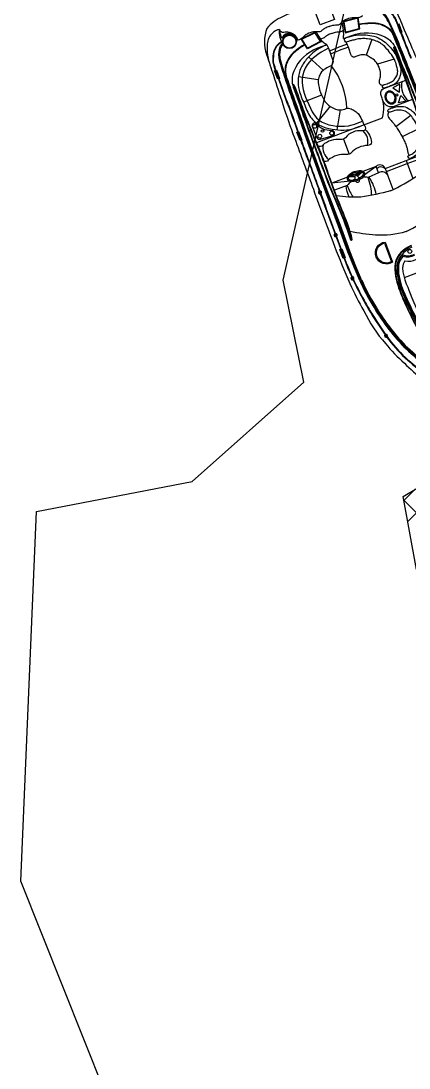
# Model space of a CAD drawing. Header units: metres. Extents: x 325786 to 333768, y 1808927 to 1815015.
# Drawn here: x 326212.3 to 326353.3, y 1811398.9 to 1811779.1 of the extents above; entities that cross this region are included whole.
import ezdxf

# ---------------------------------------------------------------- set-up
doc = ezdxf.new("R2010")
doc.units = ezdxf.units.M
doc.layers.add('HARBOUR', color=1, linetype='Continuous')

msp = doc.modelspace()

# ---------------------------------------------------------------- linework, layer by layer
at = {"color": 32, "true_color": 0xcd6928}
for p, q in [((326307.62, 1811684.94), (326330.68, 1811786.5)), ((326308.05, 1811773.31), (326307.92, 1811773.43)), ((326330.79, 1811770.69), (326327.14, 1811769.32)), ((326339.74, 1811772.36), (326337.7, 1811766.64)), ((326324.35, 1811768.27), (326327.14, 1811769.32)), ((326324.78, 1811767.15), (326327.56, 1811768.2)), ((326331.29, 1811769.6), (326327.56, 1811768.2)), ((326322.15, 1811761.21), (326316.84, 1811766.04)), ((326347.9, 1811765.27), (326341.88, 1811763.39)), ((326320.33, 1811757.75), (326313.09, 1811758.82)), ((326321.55, 1811752.16), (326314.94, 1811749.63)), ((326324.63, 1811748.1), (326319.67, 1811742.02)), ((326328.33, 1811746.81), (326327.09, 1811739.6)), ((326353.97, 1811744.72), (326348.57, 1811740.67)), ((326335.25, 1811740.72), (326319.73, 1811734.89)), ((326356.75, 1811739.91), (326350.87, 1811736.99)), ((326329.46, 1811736.12), (326331.51, 1811730.67)), ((326352.24, 1811728.4), (326361.55, 1811731.9)), ((326352.66, 1811727.29), (326361.98, 1811730.79)), ((326341.35, 1811726.29), (326336.56, 1811724.49)), ((326341.35, 1811726.29), (326337.01, 1811723.05)), ((326342.21, 1811723.98), (326341.35, 1811726.29)), ((326330.98, 1811722.4), (326325.24, 1811720.24)), ((326333.66, 1811722.47), (326331.42, 1811722.44)), ((326333.66, 1811722.83), (326331.66, 1811722.8)), ((326335.47, 1811724.08), (326332.08, 1811722.81)), ((326334.26, 1811723.05), (326335.73, 1811724.31)), ((326334.49, 1811722.78), (326336.16, 1811724.2)), ((326331.87, 1811720.91), (326325.24, 1811720.24)), ((326357.65, 1811688.13), (326351.55, 1811685.84)), ((326315.09, 1811647.9), (326307.62, 1811684.94))]:
    msp.add_line(p, q, dxfattribs=at)
at = {"color": 3}
for p, q in [((326274.56, 1811611.9), (326315.09, 1811647.9)), ((326217.94, 1811601.02), (326274.56, 1811611.9)), ((326212.3, 1811466.73), (326217.94, 1811601.02)), ((326245.78, 1811382.74), (326212.3, 1811466.73))]:
    msp.add_line(p, q, dxfattribs=at)
at = {"color": 32, "true_color": 0xcd6928}
for points in [[(326320.84, 1811786.08, -0.01736), (326334.55, 1811790.86, -0.12634), (326341.65, 1811791.43, -0.172899), (326347.96, 1811784.38, -0.013884), (326351.01, 1811777.12, -0.008973), (326355.45, 1811766.79, -0.01509), (326360.3, 1811754.87, 0.002245), (326367.4, 1811736.36, -0.003342), (326375.19, 1811715.77, -0.016984), (326379.96, 1811701.83, -0.024546), (326382.69, 1811691.05, -0.067942), (326384.58, 1811676.9, -0.033948), (326384.12, 1811667.05, -0.022001), (326382.94, 1811657.97, -0.042872), (326380.37, 1811649.35, -0.059514), (326377.93, 1811644.76, -0.046364), (326376.31, 1811642.76, -0.104882), (326375.04, 1811641.85, -0.104882)], [(326320.84, 1811786.08, 0.01736), (326307.38, 1811780.65, 0.12634), (326301.66, 1811776.41, 0.172899), (326301.55, 1811766.94, 0.013884), (326304.04, 1811759.47, 0.008973), (326307.5, 1811748.77, 0.01509), (326311.69, 1811736.61, -0.002245), (326318.54, 1811718, 0.003342), (326326.24, 1811697.38, 0.016984), (326331.84, 1811683.75, 0.024546), (326336.87, 1811673.83, 0.067942), (326344.77, 1811661.94, 0.033948), (326351.6, 1811654.83, 0.022001), (326358.47, 1811648.77, 0.042872), (326366.08, 1811643.98, 0.059514), (326370.94, 1811642.14, 0.046364), (326373.48, 1811641.7, 0.104882), (326375.04, 1811641.85, 0.104882)], [(326354.22, 1811765.48, -0.002942), (326351, 1811773.69, 0.002013), (326348.91, 1811778.9, 0.130442), (326346.57, 1811782.29, 0.261246), (326340.78, 1811784.39, 0.209197)], [(326354.05, 1811765.41, -0.002941), (326350.83, 1811773.62, 0.002014), (326348.74, 1811778.84, 0.130992), (326346.44, 1811782.16, 0.261832), (326340.81, 1811784.21, 0.261832)], [(326376.51, 1811700.3), (326374.9, 1811705.28), (326372.89, 1811711), (326369.36, 1811720.21), (326364.6, 1811732.9), (326356.72, 1811753.15, -0.002601), (326352.33, 1811764.1, 0.004411), (326348.6, 1811773.42, 0.013009), (326345.74, 1811779.71, 0.113396), (326343.22, 1811782.7, 0.146005), (326340.98, 1811783.52, 1.595219)], [(326376.34, 1811700.24), (326374.74, 1811705.23), (326372.72, 1811710.94), (326369.2, 1811720.15), (326364.43, 1811732.83), (326356.55, 1811753.08, -0.002601), (326352.16, 1811764.04, 0.004411), (326348.44, 1811773.35, 0.013003), (326345.58, 1811779.63, 0.113337), (326343.11, 1811782.56, 0.144821), (326341.01, 1811783.34, 0.138987)], [(326376.17, 1811700.19), (326374.57, 1811705.17), (326372.56, 1811710.87), (326369.03, 1811720.09), (326364.27, 1811732.77), (326356.39, 1811753.02, -0.002601), (326352, 1811763.98, 0.00441), (326348.27, 1811773.28, 0.012997), (326345.42, 1811779.55, 0.113276), (326343.01, 1811782.41, 0.142458), (326341.03, 1811783.16, 0.142458)], [(326335.18, 1811777.99, -0.043195), (326339.35, 1811778.44, -0.183415), (326345.92, 1811776.44, -0.094511), (326348.25, 1811773.34)], [(326335.2, 1811777.81, -0.043334), (326339.36, 1811778.27, -0.18333), (326345.81, 1811776.31, -0.123985), (326348.55, 1811772.17, 0.015377), (326350.02, 1811768.98)], [(326306.18, 1811776.01, 0.164393), (326303.71, 1811774.72, 0.188684), (326301.79, 1811770.76, 0.10758), (326302.88, 1811762.75)], [(326329.49, 1811772.73), (326332.5, 1811773.86, -0.202722), (326344.49, 1811773.33, -0.178768), (326348.47, 1811769.08, 0.010028), (326352.57, 1811758.84, -0.005356), (326359.11, 1811741.86, -0.016605), (326364.08, 1811728, 0.018921), (326369.27, 1811713.64, -0.925873), (326368.75, 1811713.35, -0.041202), (326367.56, 1811715.8, -0.024461), (326364.46, 1811723.99, 0.012888), (326358.44, 1811739.75, -0.019359), (326355.14, 1811749.06, 0.002375), (326351.34, 1811759.83, -0.006386), (326348.73, 1811766.61, -0.013656), (326347.74, 1811769.35, -0.862706), (326348.23, 1811769.6, 0.648089)], [(326375.84, 1811700.08), (326374.23, 1811705.06), (326372.23, 1811710.75), (326368.7, 1811719.96), (326363.93, 1811732.64), (326356.06, 1811752.89, -0.002601), (326351.67, 1811763.85, 0.00441), (326347.95, 1811773.15, 0.002867), (326347.35, 1811774.54, 0.002867)], [(326309.29, 1811748.6, 0.002942), (326306.31, 1811756.9, -0.002013), (326304.45, 1811762.19, -0.130442), (326303.98, 1811766.29, -0.261246), (326306.95, 1811771.67, -0.209197)], [(326309.46, 1811748.66, 0.002941), (326306.48, 1811756.96, -0.002014), (326304.61, 1811762.26, -0.130992), (326304.15, 1811766.27, -0.261832), (326307.04, 1811771.52, -0.261832)], [(326335.43, 1811684.86), (326333.36, 1811689.67), (326331.11, 1811695.3), (326327.7, 1811704.56), (326322.94, 1811717.24), (326315.53, 1811737.67, 0.002601), (326311.62, 1811748.81, -0.004411), (326308.29, 1811758.27, -0.013009), (326306.3, 1811764.89, -0.113396), (326306.23, 1811768.8, -0.146005), (326307.37, 1811770.89, -1.595219)], [(326335.6, 1811684.93), (326333.52, 1811689.74), (326331.28, 1811695.36), (326327.87, 1811704.62), (326323.1, 1811717.3), (326315.69, 1811737.73, 0.002601), (326311.78, 1811748.87, -0.004411), (326308.46, 1811758.33, -0.013003), (326306.47, 1811764.94, -0.113337), (326306.4, 1811768.76, -0.144821), (326307.47, 1811770.74, -0.138987)], [(326335.76, 1811685), (326333.69, 1811689.81), (326331.44, 1811695.43), (326328.03, 1811704.68), (326323.27, 1811717.37), (326315.86, 1811737.79, 0.002601), (326311.95, 1811748.93, -0.00441), (326308.62, 1811758.39, -0.012997), (326306.64, 1811764.98, -0.113276), (326306.58, 1811768.73, -0.142458), (326307.57, 1811770.59, -0.142458)], [(326315.38, 1811770.55, 0.043195), (326311.94, 1811768.14, 0.183415), (326308.32, 1811762.31, 0.094511), (326308.6, 1811758.45)], [(326315.48, 1811770.4, 0.043334), (326312.05, 1811768.01, 0.18333), (326308.49, 1811762.29, 0.123985), (326309.15, 1811757.36, -0.015377), (326310.15, 1811753.99)], [(326323.41, 1811770.44), (326320.11, 1811769.2, 0.202722), (326311.44, 1811760.92, 0.178768), (326311.24, 1811755.09, -0.010028), (326314.9, 1811744.69, 0.005356), (326321.16, 1811727.6, 0.016605), (326326.55, 1811713.9, -0.018921), (326332.09, 1811699.67, 0.925873), (326332.68, 1811699.8, 0.041202), (326331.96, 1811702.43, 0.024461), (326328.9, 1811710.63, -0.012888), (326323.06, 1811726.46, 0.019359), (326319.41, 1811735.63, -0.002375), (326315.18, 1811746.24, 0.006386), (326312.68, 1811753.07, 0.013656), (326311.62, 1811755.78, 0.862706), (326311.08, 1811755.64, -0.648089)], [(326323.41, 1811770.44), (326324.01, 1811769.16), (326325.54, 1811765.16, -0.448043), (326324.38, 1811762.55, 0.025561), (326322.47, 1811761.44, 0.15676), (326320.89, 1811759.46, 0.144288), (326320.32, 1811757.66, 0.079427), (326320.83, 1811754.1, 0.054179), (326322.42, 1811750.41, 0.127294), (326324.69, 1811748.07, -0.025195), (326326.64, 1811747.03, 0.112656), (326328.35, 1811746.81, 0.061652), (326330.46, 1811747.26, -0.222278), (326332.23, 1811747.16, -0.049109), (326333.72, 1811746.33, -0.09997), (326335.08, 1811745.12, -0.045992), (326336.37, 1811742.74), (326336.94, 1811741.44)], [(326348.08, 1811769.51, -0.016488), (326348.31, 1811769.02, 0.010023), (326352.41, 1811758.78, -0.005356), (326358.95, 1811741.8, -0.016607), (326363.91, 1811727.95, 0.018921), (326369.11, 1811713.58, 0.01143), (326369.11, 1811713.57, -0.913283), (326368.9, 1811713.45, -0.041174), (326367.72, 1811715.87, -0.024478), (326364.63, 1811724.05, 0.012889), (326358.6, 1811739.82, -0.019362), (326355.31, 1811749.11, 0.002377), (326351.51, 1811759.89, -0.006391), (326348.89, 1811766.68, -0.013664), (326347.91, 1811769.41, 0.000701), (326347.91, 1811769.41, -0.819976), (326348.08, 1811769.51, -0.819976)], [(326336.09, 1811685.14), (326334.02, 1811689.95), (326331.78, 1811695.55), (326328.37, 1811704.81), (326323.6, 1811717.49), (326316.19, 1811737.91, 0.002601), (326312.29, 1811749.05, -0.00441), (326308.96, 1811758.5, -0.002867), (326308.5, 1811759.94, -0.002867)], [(326311.25, 1811755.67, 0.016488), (326311.41, 1811755.15, -0.010023), (326315.07, 1811744.74, 0.005356), (326321.32, 1811727.66, 0.016607), (326326.71, 1811713.97, -0.018921), (326332.26, 1811699.73, -0.01143), (326332.26, 1811699.72, 0.913283), (326332.5, 1811699.77, 0.041174), (326331.8, 1811702.37, 0.024478), (326328.74, 1811710.56, -0.012889), (326322.89, 1811726.4, 0.019362), (326319.25, 1811735.56, -0.002377), (326315.01, 1811746.18, 0.006391), (326312.51, 1811753, 0.013664), (326311.45, 1811755.71, -0.000701), (326311.45, 1811755.71, 0.819976), (326311.25, 1811755.67, 0.819976)], [(326336.94, 1811741.44), (326343.68, 1811743.98, 0.158322), (326343.23, 1811752.09, -0.417676), (326344.2, 1811754.6), (326352.14, 1811757.58)], [(326309.29, 1811748.6, -0.006425), (326313.41, 1811737.19, -0.002217), (326320.24, 1811718.62, 0.003368), (326327.92, 1811697.81, 0.024633), (326333.07, 1811684.82, 0.015037), (326337.36, 1811676.63, 0.025439), (326339.97, 1811672.19, 0.013843), (326345.95, 1811663.28, 0.040266), (326352.82, 1811655.94, 0.016729), (326360.14, 1811650.05, 0.029739), (326368.46, 1811645.32, -0.01525), (326372.63, 1811643.61, 0.132389), (326373.43, 1811643.45, 0.028442), (326373.76, 1811643.46, 0.028442)], [(326309.46, 1811748.66, -0.006424), (326313.57, 1811737.25, -0.002217), (326320.41, 1811718.68, 0.003368), (326328.09, 1811697.87, 0.024633), (326333.23, 1811684.89, 0.015038), (326337.52, 1811676.72, 0.025461), (326340.12, 1811672.28, 0.013839), (326346.09, 1811663.38, 0.040238), (326352.93, 1811656.07, 0.016715), (326360.24, 1811650.2, 0.029693), (326368.53, 1811645.48, -0.015234), (326372.71, 1811643.77, 0.134036), (326373.43, 1811643.62, 0.024879), (326373.7, 1811643.64, 0.024879)], [(326354.61, 1811750.59), (326347.54, 1811747.93, -0.406088), (326343.73, 1811750.51)], [(326336.94, 1811741.44, -0.291269), (326337.41, 1811739.7, -0.299867), (326336.39, 1811739.15, 0.273478), (326330.18, 1811736.7, -0.28657), (326328.54, 1811736.02, 0.198759), (326321.93, 1811734.04, -0.45148), (326320.23, 1811733.74, -1.463971)], [(326337.42, 1811739.73, -0.164009), (326339.68, 1811735.1, -0.407559), (326338.37, 1811733.87, 0.20466), (326332.23, 1811731.24, -0.28657), (326330.59, 1811730.57, 0.198759), (326323.97, 1811728.59, -0.45148), (326322.28, 1811728.29, -1.463971)], [(326346.63, 1811717.45, 0.033687), (326356.27, 1811722.85, 0.051879), (326362.64, 1811729.03, 1.92312)], [(326344.94, 1811724.8), (326344.65, 1811725.55, 0.516839), (326341.35, 1811726.29, 0.282905)], [(326345.72, 1811722.72), (326344.94, 1811724.8, 0.545737), (326341.64, 1811725.51, 0.282905)], [(326347.52, 1811717.92), (326345.72, 1811722.72, 0.462925), (326342.21, 1811723.98), (326338.43, 1811722.29)], [(326346.63, 1811717.45, -0.033687), (326335.81, 1811715.16, -0.051879), (326326.96, 1811715.62, -1.92312)], [(326352.21, 1811702.6, 0.096403), (326361.34, 1811708.97, 0.040538), (326367.47, 1811716.01, 1.92312)], [(326352.21, 1811702.6, -0.096403), (326341.15, 1811701.38, -0.040538), (326331.9, 1811702.64, -1.92312)], [(326344.59, 1811698.83), (326347.33, 1811691.53, -0.483063), (326341.4, 1811693.38, -0.50024), (326344.59, 1811698.83, -0.418424)], [(326335.43, 1811684.86, 0.031596), (326339.07, 1811677.56, 0.004928), (326341.89, 1811672.91, 0.02844), (326347.45, 1811665.25, 0.042875), (326354.06, 1811658.39, 0.035347), (326361.36, 1811652.29, 0.024093), (326368.76, 1811647.48, 0.079837), (326373.03, 1811645.43)], [(326335.6, 1811684.93, 0.031592), (326339.23, 1811677.64, 0.004926), (326342.04, 1811673, 0.028436), (326347.59, 1811665.36, 0.042895), (326354.18, 1811658.52, 0.035363), (326361.46, 1811652.43, 0.024111), (326368.86, 1811647.63, 0.077658), (326372.95, 1811645.64, 0.077658)], [(326335.76, 1811685, 0.031588), (326339.38, 1811677.73, 0.004924), (326342.19, 1811673.1, 0.028433), (326347.73, 1811665.47, 0.042917), (326354.3, 1811658.65, 0.035379), (326361.56, 1811652.58, 0.02413), (326368.95, 1811647.78, 0.075408), (326372.87, 1811645.85, 0.075408)], [(326336.09, 1811685.14, 0.031581), (326339.68, 1811677.91, 0.00492), (326342.49, 1811673.29, 0.028426), (326348, 1811665.69, 0.042959), (326354.54, 1811658.91, 0.035411), (326361.77, 1811652.86, 0.028829), (326367.97, 1811648.83, 0.092336), (326372.28, 1811647.41, 0.080328)]]:
    msp.add_lwpolyline(points, format="xyb", dxfattribs=at)
for points in [[(326323.74, 1811786.3), (326326.26, 1811779.6), (326321.03, 1811777.64), (326318.52, 1811784.34)], [(326329.38, 1811778.91), (326330.1, 1811774.81), (326335.44, 1811776.2), (326334.84, 1811780.36)], [(326329.58, 1811778.78), (326330.24, 1811775.03), (326335.24, 1811776.33), (326334.69, 1811780.14)], [(326319.14, 1811775.06), (326321.3, 1811771.5), (326316.37, 1811769.03), (326314.07, 1811772.56)], [(326319.08, 1811774.83), (326321.05, 1811771.58), (326316.43, 1811769.26), (326314.33, 1811772.49)], [(326349.83, 1811753.3), (326349.93, 1811756.12), (326347.45, 1811754.8)], [(326350.31, 1811752.02), (326352.24, 1811749.97), (326349.5, 1811749.32)]]:
    msp.add_lwpolyline(points, close=True, dxfattribs=at)
for points in [[(326349.17, 1811777.78), (326349.06, 1811777.74), (326350.21, 1811774.68), (326350.38, 1811774.75)], [(326350.55, 1811774.81), (326350.85, 1811774.92), (326349.7, 1811777.98), (326349.34, 1811777.85)], [(326305.91, 1811758.04), (326305.61, 1811757.93), (326304.46, 1811760.98), (326304.82, 1811761.12)], [(326304.99, 1811761.18), (326305.1, 1811761.23), (326306.25, 1811758.17), (326306.07, 1811758.1)], [(326313.95, 1811735.73), (326313.74, 1811735.65), (326312.6, 1811738.67), (326312.86, 1811738.77)], [(326313.02, 1811738.83), (326313.19, 1811738.9), (326314.33, 1811735.87), (326314.12, 1811735.79)], [(326344.65, 1811725.55), (326352.24, 1811728.4), (326354.7, 1811721.85)], [(326345.07, 1811724.44), (326352.66, 1811727.29)], [(326330.83, 1811719.37), (326326.18, 1811717.69)], [(326329.65, 1811693), (326329.37, 1811692.9), (326328.18, 1811696.06), (326328.49, 1811696.18)], [(326328.65, 1811696.24), (326328.87, 1811696.32), (326330.06, 1811693.16), (326329.82, 1811693.07)]]:
    msp.add_lwpolyline(points, dxfattribs=at)
for points in [[(326325.72, 1811737.55, 0.917705), (326325.05, 1811739.26, -0.209704), (326319.52, 1811741.65, 0.850912), (326318.15, 1811740.88), (326319.64, 1811736.9, 0.435659), (326321.2, 1811736.15)], [(326344.36, 1811698.44), (326346.9, 1811691.68, -0.460147), (326341.72, 1811693.51, -0.47706)]]:
    msp.add_lwpolyline(points, format="xyb", close=True, dxfattribs=at)
for centre, radius in [((326309.88, 1811771.59), 2.52), ((326309.88, 1811771.59), 2.34), ((326348.88, 1811752.22), 0.377), ((326319.04, 1811740.83), 0.703), ((326320.9, 1811737.24), 0.703), ((326321.87, 1811739.12), 0.455), ((326325.22, 1811738.33), 0.703), ((326353.61, 1811695.43), 0.706)]:
    msp.add_circle(centre, radius, dxfattribs=at)
for centre, radius, start, end in [((326314.26, 1811775.2), 8.12, 174.2615, 214.5972), ((326314.27, 1811776.76), 8.12, 185.2349, 208.4675), ((326309.88, 1811771.59), 3.05, 9.9186, 154.8202), ((326309.88, 1811771.59), 2.7, 9.9186, 136.8685), ((326304.95, 1811746.67), 25.79, 1.4923, 38.9649), ((326357.79, 1811755.56), 7.22, 168.0614, 229.9489), ((326333.2, 1811735.31), 5.18, 343.7929, 47.997), ((326327.17, 1811733.05), 5.18, 167.2173, 235.3648), ((326337.18, 1811714.19), 8.19, 115.4953, 121.8346), ((326336.47, 1811722.1), 2.87, 168.9974, 196.6375), ((326334.02, 1811722.78), 0.384, 20.5928, 200.5928), ((326334.56, 1811721.35), 0.8, 211.3951, 9.7407), ((326332.62, 1811720.65), 2.87, 26.1954, 52.1882), ((326337.18, 1811714.19), 8.19, 100.5419, 104.7819), ((326332.62, 1811720.65), 2.87, 16.7083, 16.9776), ((326337.18, 1811714.19), 8.19, 81.2178, 94.5688), ((326320.95, 1811716.85), 0.548, 301.8148, 98.064), ((326337.18, 1811714.19), 8.19, 126.027, 140.7828), ((326336.47, 1811722.1), 2.87, 204.2081, 204.4774), ((326320.95, 1811716.85), 0.548, 116.6882, 283.1906), ((326326.63, 1811701.38), 0.548, 115.4636, 285.5627), ((326326.63, 1811701.38), 0.548, 304.2229, 96.8034), ((326352.84, 1811698.79), 4.96, 248.0973, 299.3044), ((326352.84, 1811698.79), 5.31, 251.5546, 299.3044), ((326353.01, 1811698.56), 6.69, 259.717, 296.3193), ((326332.74, 1811685.65), 0.548, 118.8667, 289.2733), ((326332.74, 1811685.65), 0.548, 307.9322, 100.2078), ((326344.97, 1811664.77), 0.548, 130.8813, 298.977), ((326344.97, 1811664.77), 0.548, 317.612, 112.2463)]:
    msp.add_arc(centre, radius, start, end, dxfattribs=at)
for centre, major_axis, ratio in [((326346.58, 1811751.29), (0.78, -2.38), 0.758117), ((326334.02, 1811722.78), (-3.05, -1.15), 0.533092)]:
    msp.add_ellipse(centre, major_axis=major_axis, ratio=ratio, dxfattribs=at)
for start_param, end_param in [(0.830012, 1.576846), (4.712389, 5.232342)]:
    msp.add_ellipse((326334.64, 1811720.8), major_axis=(3.37, -8.96), ratio=0.425319, start_param=start_param, end_param=end_param, dxfattribs=at)
for points in [[(326324.23, 1811777.07), (326325.65, 1811777.52), (326326.64, 1811777.66), (326327.95, 1811777.83), (326328.8, 1811778.58), (326330.8, 1811779.86), (326333.26, 1811780.39), (326334.63, 1811780.34), (326335.44, 1811780.51), (326336.48, 1811781.08)], [(326329.49, 1811772.73), (326329.56, 1811774.03), (326329.48, 1811775.72), (326328.96, 1811778.74)], [(326311.3, 1811774.28), (326310.29, 1811774.8), (326308.32, 1811775), (326307.23, 1811774.92), (326306.51, 1811775.41), (326306.18, 1811776.01)], [(326324.23, 1811777.07), (326322.86, 1811776.47), (326322.02, 1811775.93), (326320.93, 1811775.19), (326319.79, 1811775.2), (326317.44, 1811774.84), (326315.24, 1811773.62), (326314.25, 1811772.68), (326313.53, 1811772.28), (326312.36, 1811772.02)], [(326323.41, 1811770.44), (326322.21, 1811771.27), (326321.16, 1811772.59), (326319.57, 1811775.21)], [(326343.69, 1811755.63), (326342.86, 1811756.01), (326342.55, 1811757.22), (326342.9, 1811758.78), (326342.9, 1811760.51), (326342.15, 1811762.89), (326341.14, 1811764.39), (326339.22, 1811765.84), (326337.62, 1811766.67), (326335.42, 1811766.63), (326334.02, 1811766.15), (326333.02, 1811765.93), (326332.42, 1811766.49), (326331.77, 1811768.07), (326330.54, 1811771.11), (326329.85, 1811772.6), (326331.51, 1811773.36), (326334.89, 1811774.08), (326337.56, 1811774.04), (326340.56, 1811773.54), (326343.43, 1811772.19), (326345.63, 1811770.42), (326347.37, 1811768.41), (326348.8, 1811766.18), (326349.82, 1811763.6), (326350.32, 1811760.83), (326350.07, 1811759.26), (326349.44, 1811757.77), (326347.86, 1811756.05), (326346.57, 1811755.49), (326344.96, 1811754.89), (326343.96, 1811754.81), (326343.69, 1811755.63), (326344.42, 1811756.04), (326346.2, 1811756.65), (326347.61, 1811757.46), (326348.65, 1811758.81), (326349.16, 1811760.25), (326349, 1811762.02), (326347.98, 1811765.12), (326346.5, 1811767.44), (326344.84, 1811769.38), (326343.21, 1811770.84), (326341.84, 1811771.61), (326340, 1811772.29), (326337.69, 1811772.66), (326335.97, 1811772.66), (326334.01, 1811772.36), (326332.43, 1811771.97), (326331.33, 1811771.64), (326330.48, 1811771.44), (326330.08, 1811771.81)], [(326323.41, 1811770.44), (326319.83, 1811768.56), (326316.29, 1811765.43), (326314.12, 1811762.19), (326312.99, 1811757.81), (326313.38, 1811754.01), (326315.15, 1811749.13), (326317.55, 1811744.21), (326320.8, 1811741.27), (326325.43, 1811739.82), (326329.57, 1811739.5), (326333.93, 1811740.24), (326336.94, 1811741.44)], [(326354.28, 1811730.75), (326353.66, 1811730.46), (326352.92, 1811729.99), (326353.25, 1811729.24), (326354.63, 1811729.57), (326356.96, 1811731.16), (326358.71, 1811734.08), (326358.74, 1811737.79), (326357.91, 1811741.09), (326355.97, 1811744.67), (326353.09, 1811747.37), (326350.64, 1811748.09), (326347.36, 1811747.61), (326346.02, 1811747.02), (326345.61, 1811746.47), (326346.13, 1811745.92), (326346.87, 1811746.12), (326349.42, 1811746.74), (326351.37, 1811746.5), (326353.19, 1811745.45), (326354.59, 1811743.97), (326355.9, 1811741.79), (326356.86, 1811739.58), (326357.29, 1811737.38), (326357.37, 1811735.05), (326356.47, 1811732.93), (326354.96, 1811731.16), (326354.28, 1811730.75)], [(326345.83, 1811746.08), (326345.58, 1811745.21), (326345.71, 1811744.24), (326346.84, 1811742.9), (326347.74, 1811741.84), (326349.01, 1811740.01), (326350.79, 1811737.16), (326351.54, 1811735.57), (326352.25, 1811733.89), (326352.65, 1811732.51), (326352.9, 1811731.24), (326353.24, 1811730.29)]]:
    msp.add_spline(points, degree=3, dxfattribs=at)
for points, knots in [([(326325.16, 1811774.58), (326324.7, 1811774.4), (326323.92, 1811774.09), (326322.86, 1811773.42), (326322.07, 1811772.61), (326321.37, 1811772.65), (326321.11, 1811772.68)], [0, 0, 0, 0, 0.00840925, 0.01405459, 0.02148076, 0.02583256, 0.02583256, 0.02583256, 0.02583256]), ([(326325.16, 1811774.58), (326325.63, 1811774.75), (326326.42, 1811775.03), (326327.66, 1811775.22), (326328.78, 1811775.13), (326329.29, 1811775.62), (326329.47, 1811775.82)], [0, 0, 0, 0, 0.00840925, 0.01405459, 0.02148076, 0.02583256, 0.02583256, 0.02583256, 0.02583256]), ([(326324.01, 1811769.16), (326320.33, 1811767.44), (326317.31, 1811765.17), (326313.93, 1811758.85), (326314.27, 1811755.13), (326317.18, 1811747.8), (326318.68, 1811743.95), (326324.78, 1811740.82), (326329.06, 1811740.46), (326333.89, 1811741.66), (326335.08, 1811742.17), (326336.37, 1811742.74)], [0, 0, 0, 0, 0.0684102, 0.0684102, 0.1368204, 0.1368204, 0.2052306, 0.2052306, 0.2736407, 0.2736407, 0.2974604, 0.2974604, 0.2974604, 0.2974604]), ([(326347.24, 1811749.25), (326348.03, 1811749.5), (326348.46, 1811750.97), (326347.35, 1811753.29), (326346.13, 1811753.7), (326344.82, 1811752.46), (326344.86, 1811750.74), (326346.14, 1811749.29), (326346.76, 1811749.09), (326347.24, 1811749.25)], [0, 0, 0, 0, 1.743273, 1.743273, 3.486547, 3.486547, 5.22982, 5.22982, 6.283185, 6.283185, 6.283185, 6.283185]), ([(326331.3, 1811721.76), (326331.43, 1811721.42), (326332.03, 1811721.11), (326334.72, 1811721.24), (326336.84, 1811722.89), (326336.71, 1811724.4), (326334.59, 1811724.7), (326331.69, 1811723.15), (326331.13, 1811722.21), (326331.3, 1811721.76)], [0, 0, 0, 0, 1.031451, 1.031451, 2.992455, 2.992455, 4.95346, 4.95346, 6.283185, 6.283185, 6.283185, 6.283185]), ([(326354.08, 1811697.62), (326351.33, 1811696.32), (326348.73, 1811694.17), (326347.81, 1811688), (326348.6, 1811684.86), (326351.56, 1811676.26), (326354.49, 1811671.15), (326359.08, 1811661.6), (326361.21, 1811657.6), (326363.47, 1811653.47)], [0, 0, 0, 0, 0.0462196, 0.0462196, 0.0924392, 0.0924392, 0.1947325, 0.1947325, 0.2709084, 0.2709084, 0.2709084, 0.2709084]), ([(326354.16, 1811697.46), (326351.33, 1811696.12), (326348.77, 1811693.86), (326348.03, 1811687.53), (326348.93, 1811684.35), (326352.01, 1811675.75), (326354.92, 1811670.6), (326359.43, 1811661.31), (326361.45, 1811657.54), (326363.59, 1811653.64)], [0, 0, 0, 0, 0.0480884, 0.0480884, 0.0961768, 0.0961768, 0.1985377, 0.1985377, 0.2704106, 0.2704106, 0.2704106, 0.2704106]), ([(326354.38, 1811696.98), (326351.5, 1811695.61), (326349.11, 1811693.32), (326348.65, 1811686.91), (326349.68, 1811683.7), (326352.96, 1811675.01), (326355.89, 1811669.71), (326360.34, 1811660.74), (326362.16, 1811657.35), (326363.99, 1811653.99)], [0, 0, 0, 0, 0.0508337, 0.0508337, 0.1016674, 0.1016674, 0.2060328, 0.2060328, 0.2709084, 0.2709084, 0.2709084, 0.2709084]), ([(326350.99, 1811694.19), (326350.52, 1811693.7), (326348.78, 1811691.43), (326349.23, 1811683.81), (326354.06, 1811674.46), (326358.86, 1811663.77), (326362.61, 1811656.89), (326364.15, 1811654.08)], [0.0234044, 0.0234044, 0.0234044, 0.0234044, 0.0350942, 0.0739111, 0.138251, 0.2165713, 0.2709084, 0.2709084, 0.2709084, 0.2709084]), ([(326351.16, 1811693.75), (326350.32, 1811692.82), (326349.73, 1811691.78), (326349.14, 1811687.87), (326349.9, 1811684.8), (326351.78, 1811679.56), (326353.05, 1811677.11), (326356.68, 1811669.57), (326359.01, 1811664.43), (326362.56, 1811657.73), (326363.51, 1811655.99), (326364.46, 1811654.25)], [0.0248254, 0.0248254, 0.0248254, 0.0248254, 0.0474598, 0.0474598, 0.0949196, 0.0949196, 0.1423794, 0.1423794, 0.237299, 0.237299, 0.2709084, 0.2709084, 0.2709084, 0.2709084]), ([(326351.82, 1811691.98), (326349.64, 1811689), (326352.3, 1811683.92), (326354.25, 1811678.58), (326357.35, 1811671.79), (326359.48, 1811667.34)], [0.0313661, 0.0313661, 0.0313661, 0.0313661, 0.1084744, 0.1084744, 0.1920729, 0.1920729, 0.1920729, 0.1920729])]:
    msp.add_open_spline(points, degree=3, knots=knots, dxfattribs=at)
for points in [[(326341.41, 1811716.15), (326340.97, 1811718.17), (326340.15, 1811720.35), (326338.76, 1811722.41)], [(326331.52, 1811715.16), (326331.03, 1811716.42), (326330.66, 1811717.8), (326330.46, 1811719.3)]]:
    msp.add_open_spline(points, degree=3, dxfattribs=at)
at = {"layer": 'HARBOUR'}
for p, q in [((326351.17, 1811606.48), (326417.06, 1811645.79)), ((326355.96, 1811579.99), (326351.17, 1811606.48))]:
    msp.add_line(p, q, dxfattribs=at)
at = {"layer": 'HARBOUR', "linetype": 'Continuous'}
for p, q in [((326352.82, 1811597.38), (326377.83, 1811622.39)), ((326351.44, 1811604.98), (326355.56, 1811609.1)), ((326483.58, 1811472.93), (326351.42, 1811605.09))]:
    msp.add_line(p, q, dxfattribs=at)

doc.saveas('drawing.dxf')
